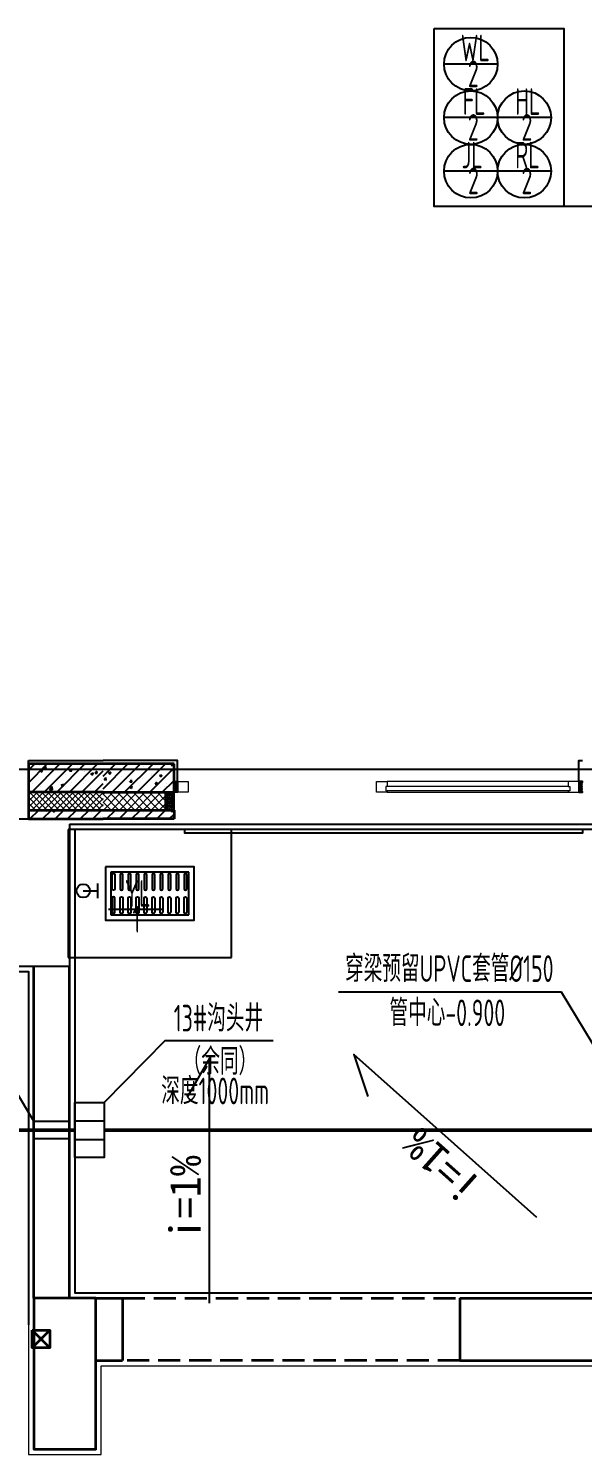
# Model space of a CAD drawing. Header units: inches. Extents: x 143994 to 247866, y 243815 to 272761.
# Drawn here: x 154106 to 157226, y 248346 to 256379 of the extents above; entities that cross this region are included whole.
import ezdxf
from ezdxf.enums import TextEntityAlignment as Align

# ---------------------------------------------------------------- set-up
doc = ezdxf.new("R2010")
doc.units = ezdxf.units.IN
doc.header["$LTSCALE"] = 1000
doc.header["$MEASUREMENT"] = 0
doc.linetypes.add('DASH', pattern=[0.35, 0.25, -0.1])
doc.layers.get('DEFPOINTS').update_dxf_attribs({"color": 62})
for name, color, linetype in [('0-dim', 90, 'Continuous'), ('0-fm', 30, 'Continuous'), ('0-p5', 5, 'Continuous'), ('0-p7', 7, 'Continuous'), ('0-p9', 9, 'Continuous'), ('0-word', 131, 'Continuous'), ('0-建筑1F', 127, 'Continuous'), ('00污水标注', 130, 'Continuous'), ('00给水标注', 13, 'Continuous'), ('00给水管件', 32, 'Continuous'), ('00雨水标注', 3, 'Continuous'), ('00雨水管件', 64, 'Continuous'), ('A-Anno-Lead', 2, 'Continuous'), ('A-S-face(建筑粉刷线)', 136, 'Continuous'), ('A-Wall-Patn', 255, 'Continuous'), ('PUB_HATCH', 8, 'Continuous'), ('立面', 8, 'Continuous')]:
    doc.layers.add(name, color=color, linetype=linetype)
for name, color, linetype, lineweight in [('00雨水管', 60, 'Continuous', 50), ('A-M-Stone', 11, 'Continuous', 15), ('A-Wall', 254, 'Continuous', 35), ('MQ-HZ幕墙绘制', 6, 'Continuous', 13), ('W-保温层', 8, 'Continuous', 13)]:
    doc.layers.add(name, color=color, linetype=linetype, lineweight=lineweight)
doc.styles.add('ECADI', font='hzs.shx', dxfattribs={"width": 0.7, "bigfont": 'hztxt.shx'})
doc.styles.add('HS2', font='')
doc.styles.get("Standard").update_dxf_attribs({"font": 'arial.ttf'})
doc.styles.get('HS2').set_extended_font_data('SimHei')
doc.linetypes.add('R_WATER_SUPPLY', pattern='A,3,-0.2,["R",Standard,S=0.3,R=0,X=-0.1,Y=-0.15],-0.2', length=3.4)
doc.linetypes.add('Y_WATER_SUPPLY', pattern='A,3,-0.2,["Y",Standard,S=0.2,R=0,X=-0.1,Y=-0.05],-0.2', length=3.4)

# ---------------------------------------------------------------- blocks, each defined once
blk = doc.blocks.new('雨水口')
at = {"layer": '00雨水管件'}
for p, q in [((641335.4, -256989.9), (641335.4, -256824.7)), ((641439.6, -256989.9), (641439.6, -256824.7))]:
    blk.add_line(p, q, dxfattribs=at)
blk.add_lwpolyline([(641234.5, -256824.7), (641545.4, -256824.7), (641545.4, -256989.9), (641234.5, -256989.9)], close=True, dxfattribs=at)
blk = doc.blocks.new('QWQW8EF')
at = {"layer": '00污水标注'}
for p, q in [((637678.5, -505402.8), (637377, -505402.8)), ((637678.5, -505704.3), (637377, -505704.3))]:
    blk.add_line(p, q, dxfattribs=at)
for centre in [(637527.8, -505402.8), (637527.8, -505704.3)]:
    blk.add_circle(centre, 150.8, dxfattribs=at)
at = {"layer": '00给水标注'}
for p, q in [((637980, -505704.3), (637678.5, -505704.3)), ((637678.5, -506005.8), (637377, -506005.8)), ((637980, -506005.8), (637678.5, -506005.8)), ((638816.9, -506204.7), (638051.4, -506204.7))]:
    blk.add_line(p, q, dxfattribs=at)
blk.add_lwpolyline([(637320.9, -505202.3), (638051.4, -505202.3), (638051.4, -506204.7), (637320.9, -506204.7)], close=True, dxfattribs=at)
for centre in [(637829.3, -505704.3), (637527.8, -506005.8), (637829.3, -506005.8)]:
    blk.add_circle(centre, 150.8, dxfattribs=at)
at = {"layer": '00雨水标注'}
for p, q in [((635788.8, -510164.9), (635487.3, -510164.9)), ((635806.5, -510903.6), (635462.6, -511251.6)), ((635806.5, -510903.6), (636414.5, -510903.6))]:
    blk.add_line(p, q, dxfattribs=at)
at = {"layer": '00雨水标注', "color": 1}
for p, q in [((635066.9, -511357.1), (634630.3, -510629.6)), ((638039.4, -510629.6), (636782.4, -510629.6)), ((638476, -511357.1), (638039.4, -510629.6))]:
    blk.add_line(p, q, dxfattribs=at)
blk.add_lwpolyline([(635066.9, -511357.1), (635266.9, -511357.1), (635266.9, -511457.1), (635066.9, -511457.1)], close=True, dxfattribs=at)
at = {"layer": '00雨水管', "linetype": 'Y_WATER_SUPPLY', "ltscale": 0.5}
for p, q in [((630297.8, -511407.1), (635297.3, -511407.1)), ((635462.6, -511407.1), (642496.9, -511407.1))]:
    blk.add_line(p, q, dxfattribs=at)
at = {"layer": '00给水标注', "rotation": 90}
blk.add_blockref('雨水口', (378472.7, -1152797), dxfattribs=at)
at = {"layer": '00污水标注', "style": 'ECADI', "width": 0.7}
for s, p in [('WL', (637471, -505387)), ('2', (637511.4, -505532.7)), ('FL', (637482, -505688.5)), ('2', (637511.4, -505834.2))]:
    blk.add_text(s, height=150, rotation=0, dxfattribs=at).set_placement(p)
at = {"layer": '00给水标注', "style": 'ECADI', "width": 0.7}
for s, p in [('HL', (637777.7, -505688.5)), ('2', (637813.5, -505834.2)), ('JL', (637476.2, -505990)), ('RL', (637777.7, -505990)), ('2', (637512, -506135.7)), ('2', (637813.5, -506135.7))]:
    blk.add_text(s, height=150, rotation=0, dxfattribs=at).set_placement(p)
at = {"layer": '00雨水标注', "style": 'ECADI', "width": 0.7}
for s, p in [('YL', (635579.3, -510149.2)), ('1', (635622.3, -510294.8))]:
    blk.add_text(s, height=150, rotation=0, dxfattribs=at).set_placement(p)
at = {"layer": '00雨水标注', "color": 1, "style": 'ECADI', "width": 0.7}
for s, p in [('穿梁预留UPVC套管%%C150', (636819.7, -510572.9)), ('管中心-0.900', (637069.7, -510821.7))]:
    blk.add_text(s, height=150, rotation=0, dxfattribs=at).set_placement(p)
at = {"layer": '00雨水标注', "style": 'ECADI', "width": 0.7}
for s, p in [('13#沟头井', (635854.8, -510851.9)), ('（余同）', (635905, -511095.7)), ('深度1000mm', (635784.7, -511262.1))]:
    blk.add_text(s, height=150, dxfattribs=at).set_placement(p)
blk = doc.blocks.new('SLOP MARK')
at = {"layer": '0-dim', "color": 4}
blk.add_lwpolyline([(-13.8, 0), (13.8, 0), (9.47, 2.5)], dxfattribs=at)
at = {"layer": '0-word', "style": 'HS2', "flags": 4}
blk.add_attdef('i=1%', text='', height=3.5, dxfattribs=at).set_placement((-1.9, 1), align=Align.CENTER)
blk = doc.blocks.new('A$C0DD370A0')
at = {"layer": '0-fm'}
ref = blk.add_blockref('SLOP MARK', (-26460.3, 3493.2), dxfattribs=dict(at, xscale=50.00000000000011, yscale=50.00000000000011, zscale=50.00000000000011, rotation=90))
ref.add_attrib('i=1%', 'i=1%', dxfattribs={"layer": '0-word', "height": 175, "rotation": 90, "style": 'HS2'}).set_placement((-26510.3, 3398.3), align=Align.CENTER)
ref = blk.add_blockref('SLOP MARK', (-25132.6, 3744.6), dxfattribs=dict(at, xscale=50.0000000000001, yscale=50.0000000000001, zscale=50.0000000000001, rotation=138.296017164973))
ref.add_attrib('i=1%', 'i=1%', dxfattribs={"layer": '0-word', "height": 175, "rotation": 138.29602, "style": 'HS2'}).set_placement((-25095.1, 3644.1), align=Align.CENTER)
blk = doc.blocks.new('*U524')
at = {"layer": 'A-Wall'}
for p, q in [((-2050, 350), (-1900, 350)), ((-1900, 350), (-1900, 0)), ((0, 350), (0, 0)), ((0, 350), (860, 350)), ((-2050, 0), (-1900, 0)), ((0, 0), (860, 0))]:
    blk.add_line(p, q, dxfattribs=at)
at = {"layer": 'A-Wall', "linetype": 'DASH', "ltscale": 0.5}
for p, q in [((-1900, 350), (0, 350)), ((0, 0), (-1900, 0))]:
    blk.add_line(p, q, dxfattribs=at)
blk = doc.blocks.new('预埋支撑结构')
at = {"layer": 'A-Wall', "color": 1}
for p, q in [((0, 0), (100, -100)), ((100, 0), (0, -100))]:
    blk.add_line(p, q, dxfattribs=at)
blk.add_lwpolyline([(0, 0), (100, 0), (100, -100), (0, -100)], close=True, dxfattribs=at)
blk = doc.blocks.new('144')
at = {"layer": 'MQ-HZ幕墙绘制'}
h = blk.add_hatch(dxfattribs=at)
h.set_pattern_fill('HONEY', color=127, scale=3)
h.set_pattern_definition([(0, (2375.541, 380841.3842), (7.14375, 4.124445), [4.7625, -9.525]), (120, (2375.541, 380841.3842), (-7.143749147, 4.124446478), [4.7625, -9.525]), (60, (2375.541, 380841.3842), (8.53e-07, 8.248891478), [-9.525, 4.7625])])
h.paths.add_polyline_path([(635886.9, -388110.3), (635886.9, -388210.3), (635836.9, -388210.3), (635836.9, -388110.3)])
h = blk.add_hatch(dxfattribs=at)
h.set_pattern_fill('HEX', color=127, angle=-90, style=0)
h.set_pattern_definition([(270, (1020.9525, 145.3926), (1.649778, -3e-16), [0.9525, -1.905]), (30, (1020.9525, 145.3926), (-0.824889, 1.4287496586), [0.9525, -1.905]), (330, (1020.9525, 144.4401), (0.824889, 1.4287496586), [0.9525, -1.905])])
h.paths.add_polyline_path([(635886.9, -388107.3), (635886.9, -388053.3), (635903.9, -388053.3), (635903.9, -388107.3)])
h = blk.add_hatch(dxfattribs=at)
h.set_pattern_fill('HEX', color=127, style=0)
h.set_pattern_definition([(360, (638011.5287, -386929.3269), (4e-16, 1.649778), [0.9525, -1.905]), (120, (638011.5287, -386929.3269), (-1.4287497, -0.824889), [0.9525, -1.905]), (60, (638012.4812, -386929.3269), (-1.4287497, 0.824889), [0.9525, -1.905])])
h.paths.add_polyline_path([(638186.9, -388107.3), (638186.9, -388053.3), (638169.9, -388053.3), (638169.9, -388107.3)])
at = {"layer": 'A-S-face(建筑粉刷线)', "color": 127}
for p, q in [((635066.9, -387950.3), (635066.9, -387930.3)), ((635066.9, -387930.3), (635486.9, -387930.3)), ((635886.9, -387930.3), (635486.9, -387930.3))]:
    blk.add_line(p, q, dxfattribs=at)
for points in [[(635906.9, -388050.3), (635906.9, -387930.3), (635886.9, -387930.3)], [(638166.9, -388050.3), (638166.9, -387930.3), (638186.9, -387930.3)]]:
    blk.add_lwpolyline(points, dxfattribs=at)
at = {"layer": 'A-Wall', "color": 127}
for p, q in [((635486.9, -387950.3), (635066.9, -387950.3)), ((635066.9, -387950.3), (635066.9, -388260.3)), ((635886.9, -387950.3), (635486.9, -387950.3)), ((635886.9, -388110.3), (635886.9, -387950.3)), ((635486.9, -388110.3), (635066.9, -388110.3)), ((635486.9, -388110.3), (635886.9, -388110.3)), ((635066.9, -388210.3), (635486.9, -388210.3)), ((635066.9, -388260.3), (635486.9, -388260.3)), ((635066.9, -388260.3), (635266.9, -388260.3)), ((635486.9, -388210.3), (635886.9, -388210.3)), ((635886.9, -388260.3), (635486.9, -388260.3)), ((635886.9, -388210.3), (635886.9, -388260.3))]:
    blk.add_line(p, q, dxfattribs=at)
at = {"layer": 'MQ-HZ幕墙绘制', "color": 127}
for p, q in [((635906.9, -388050.3), (635966.9, -388050.3)), ((635906.9, -388110.3), (635906.9, -388050.3)), ((635966.9, -388110.3), (635906.9, -388110.3)), ((635966.9, -388050.3), (635966.9, -388110.3)), ((637026.9, -388050.3), (637086.9, -388050.3)), ((637026.9, -388110.3), (637026.9, -388050.3)), ((637086.9, -388110.3), (637026.9, -388110.3)), ((637086.9, -388077.3), (637078.9, -388077.3)), ((637078.9, -388077.3), (637078.9, -388102.3)), ((637078.9, -388102.3), (637086.9, -388102.3)), ((638106.9, -388050.3), (637086.9, -388050.3)), ((637086.9, -388050.3), (637086.9, -388077.3)), ((638106.9, -388077.3), (637086.9, -388077.3)), ((638106.9, -388102.3), (637086.9, -388102.3)), ((637086.9, -388102.3), (637086.9, -388110.3)), ((637086.9, -388110.3), (638106.9, -388110.3)), ((638166.9, -388050.3), (638106.9, -388050.3)), ((638106.9, -388050.3), (638106.9, -388077.3)), ((638106.9, -388077.3), (638114.9, -388077.3)), ((638114.9, -388102.3), (638106.9, -388102.3)), ((638106.9, -388102.3), (638106.9, -388110.3)), ((638106.9, -388110.3), (638166.9, -388110.3)), ((638114.9, -388077.3), (638114.9, -388102.3)), ((638166.9, -388110.3), (638166.9, -388050.3))]:
    blk.add_line(p, q, dxfattribs=at)
blk.add_lwpolyline([(635886.9, -388110.3), (635886.9, -388210.3), (635836.9, -388210.3), (635836.9, -388110.3)], close=True, dxfattribs=at)
at = {"layer": 'MQ-HZ幕墙绘制', "color": 127, "lineweight": -3}
for points in [[(635906.9, -388050.3), (635906.9, -388110.3), (635889.9, -388110.3), (635889.9, -388110.3), (635886.9, -388110.3), (635886.9, -388107.3), (635903.9, -388107.3), (635903.9, -388053.3), (635886.9, -388053.3), (635886.9, -388050.3), (635889.9, -388050.3), (635889.9, -388050.3), (635906.9, -388050.3, -0.000051)], [(638166.9, -388050.3), (638166.9, -388110.3), (638183.9, -388110.3), (638183.9, -388110.3), (638186.9, -388110.3), (638186.9, -388107.3), (638169.9, -388107.3), (638169.9, -388053.3), (638186.9, -388053.3), (638186.9, -388050.3), (638183.9, -388050.3), (638183.9, -388050.3), (638166.9, -388050.3, 0.000051)]]:
    blk.add_lwpolyline(points, format="xyb", dxfattribs=at)
at = {"layer": 'PUB_HATCH', "color": 127, "linetype": 'Continuous'}
for p, q in [((635066.9, -387985.4), (635102.1, -387950.3)), ((635066.9, -388056.1), (635172.8, -387950.3)), ((635088.5, -388105.3), (635243.5, -387950.3)), ((635128.7, -387959.2), (635128.7, -387959.2)), ((635154.9, -387976.5), (635164.5, -387965)), ((635159.2, -388105.3), (635314.2, -387950.3)), ((635166.5, -387978), (635164.2, -387965.5)), ((635177, -387954.8), (635177, -387954.8)), ((635229.9, -388105.3), (635384.9, -387950.3)), ((635235.4, -387963.7), (635235.4, -387963.7)), ((635300.6, -388105.3), (635455.6, -387950.3)), ((635440.1, -387963.9), (635440.1, -387963.9)), ((635486.9, -388019.6), (635556.3, -387950.3)), ((635486.9, -388090.3), (635627, -387950.3)), ((635537.7, -388110.3), (635697.7, -387950.3)), ((635608.4, -388110.3), (635768.4, -387950.3)), ((635679.1, -388110.3), (635839.1, -387950.3)), ((635686.7, -387955.3), (635686.7, -387955.3)), ((635712.7, -387963.3), (635712.7, -387963.3)), ((635813.7, -387950.5), (635813.7, -387950.5)), ((635870.8, -387957.2), (635877.5, -387950.3)), ((635870.8, -387957.2), (635886.9, -387959.7)), ((635071.9, -388035.4), (635071.9, -388035.4)), ((635073.1, -388029.3), (635073.1, -388029.3)), ((635074.4, -387968.8), (635074.4, -387968.8)), ((635112.2, -388007), (635112.2, -388007)), ((635131.1, -387989.5), (635145.1, -387984.1)), ((635131.1, -387989.5), (635141.1, -387996.2)), ((635140.7, -387996.7), (635144.8, -387984.6)), ((635154.9, -387976.5), (635166.9, -387977.5)), ((635170.8, -387986.1), (635170.8, -387986.1)), ((635174.6, -388021.3), (635174.6, -388021.3)), ((635187.9, -387997), (635187.9, -387997)), ((635189.7, -388009.3), (635189.7, -388009.3)), ((635275.6, -388008.5), (635275.6, -388008.5)), ((635277.6, -387990.6), (635277.6, -387990.6)), ((635298.4, -387989.1), (635308, -387977.6)), ((635298.4, -387989.1), (635310.3, -387990.1)), ((635306.4, -387989.3), (635306.4, -387989.3)), ((635309.9, -387990.6), (635307.6, -387978.1)), ((635314.2, -387980.4), (635314.2, -387980.4)), ((635342.2, -387968.2), (635342.2, -387968.2)), ((635364.3, -387973.8), (635364.3, -387973.8)), ((635371.3, -388105.3), (635486.9, -387989.7)), ((635379.5, -387993.5), (635379.5, -387993.5)), ((635384.4, -387995.1), (635384.4, -387995.1)), ((635387.4, -388042.7), (635387.4, -388042.7)), ((635418.6, -388005.5), (635432.6, -388000.1)), ((635418.6, -388005.5), (635428.5, -388012.2)), ((635423, -387969.2), (635423, -387969.2)), ((635428.1, -388012.7), (635432.2, -388000.6)), ((635441.8, -388001.6), (635451.5, -387990.1)), ((635441.8, -388001.6), (635453.8, -388002.6)), ((635449, -387972.7), (635449, -387972.7)), ((635453.4, -388003.1), (635451.1, -387990.6)), ((635482.2, -387979.5), (635482.2, -387979.5)), ((635493.2, -388038.3), (635502.8, -388026.8)), ((635493.2, -388038.3), (635505.2, -388039.3)), ((635504.9, -388039.8), (635502.5, -388027.3)), ((635506.1, -387992.4), (635506.1, -387992.4)), ((635517.1, -388000.2), (635531.1, -387994.9)), ((635517.1, -388000.2), (635527, -388006.9)), ((635526.7, -388007.4), (635530.8, -387995.4)), ((635560.4, -387972), (635560.4, -387972)), ((635588.4, -388023.7), (635588.4, -388023.7)), ((635607.5, -388044), (635607.5, -388044)), ((635610, -387977.4), (635610, -387977.4)), ((635634.1, -388034.2), (635634.1, -388034.2)), ((635636.6, -388050.8), (635646.3, -388039.3)), ((635644.2, -388030.3), (635644.2, -388030.3)), ((635648.3, -388052.4), (635646, -388039.8)), ((635684.2, -388027.6), (635684.2, -388027.6)), ((635695.1, -388028.2), (635695.1, -388028.2)), ((635710.2, -388029.9), (635710.2, -388029.9)), ((635749.8, -388110.3), (635886.9, -387973.2)), ((635759.9, -388017.7), (635759.9, -388017.7)), ((635760.8, -388010.3), (635760.8, -388010.3)), ((635801.9, -388032.7), (635801.9, -388032.7)), ((635804.5, -388016.2), (635818.5, -388010.9)), ((635804.5, -388016.2), (635814.5, -388023)), ((635811.3, -388017.1), (635811.3, -388017.1)), ((635814.2, -388023.5), (635818.2, -388011.4)), ((635820.5, -388110.3), (635886.9, -388043.9)), ((635877.4, -387990.3), (635877.4, -387990.3)), ((635886.2, -388001), (635886.2, -388001)), ((635069.5, -388102), (635069.5, -388102)), ((635088.9, -388060.9), (635088.9, -388060.9)), ((635135.3, -388075.9), (635135.3, -388075.9)), ((635172.2, -388087.9), (635172.2, -388087.9)), ((635184.3, -388094), (635199.9, -388077.8)), ((635184.3, -388094), (635202.1, -388096.8)), ((635195.6, -388065.4), (635195.6, -388065.4)), ((635201.7, -388097.2), (635199.5, -388078.2)), ((635250.5, -388070), (635264.5, -388064.6)), ((635250.5, -388070), (635260.5, -388076.7)), ((635260.1, -388077.2), (635264.1, -388065.1)), ((635261.6, -388059.3), (635261.6, -388059.3)), ((635273.2, -388075.1), (635273.2, -388075.1)), ((635302.4, -388069.9), (635302.4, -388069.9)), ((635311.7, -388052.7), (635311.7, -388052.7)), ((635377.1, -388060.1), (635377.1, -388060.1)), ((635409.2, -388074.4), (635409.2, -388074.4)), ((635414.8, -388088.6), (635414.8, -388088.6)), ((635442, -388105.3), (635486.9, -388060.4)), ((635461.1, -388105), (635461.1, -388105)), ((635479.8, -388046), (635479.8, -388046)), ((635503.7, -388059), (635503.7, -388059)), ((635507.8, -388050.9), (635507.8, -388050.9)), ((635523.8, -388046.1), (635523.8, -388046.1)), ((635527.5, -388050.3), (635527.5, -388050.3)), ((635575.5, -388094.2), (635575.5, -388094.2)), ((635630.5, -388050.6), (635630.5, -388050.6)), ((635631.6, -388106.5), (635631.6, -388106.5)), ((635636.5, -388080.8), (635650.5, -388075.4)), ((635636.5, -388080.8), (635646.4, -388087.5)), ((635636.6, -388050.8), (635648.6, -388051.9)), ((635646.1, -388088), (635650.2, -388075.9)), ((635692.1, -388074.2), (635692.1, -388074.2)), ((635707.3, -388096.5), (635707.3, -388096.5)), ((635707.8, -388096.5), (635707.8, -388096.5)), ((635737.3, -388055.1), (635737.3, -388055.1)), ((635780.1, -388063.4), (635789.7, -388051.9)), ((635780.1, -388063.4), (635792.1, -388064.4)), ((635791.8, -388064.9), (635789.4, -388052.4)), ((635808.7, -388054.2), (635808.7, -388054.2)), ((635808.8, -388083.7), (635808.8, -388083.7)), ((635833.6, -388079.9), (635833.6, -388079.9)), ((635844.1, -388059.6), (635844.1, -388059.6)), ((635883.7, -388073.3), (635883.7, -388073.3)), ((635066.9, -388260.5), (635067.1, -388260.3)), ((635070.8, -388260.3), (635076.6, -388253.3)), ((635074.9, -388260.3), (635124.9, -388210.3)), ((635077.4, -388260.3), (635076.2, -388253.8)), ((635145.6, -388260.3), (635195.6, -388210.3)), ((635156.4, -388217.1), (635156.4, -388217.1)), ((635167.3, -388221.1), (635167.3, -388221.1)), ((635201.9, -388215), (635214.2, -388210.3)), ((635201.9, -388215), (635211.8, -388221.7)), ((635206.5, -388210.5), (635206.5, -388210.5)), ((635211.4, -388222.2), (635215.4, -388210.3)), ((635216.3, -388260.3), (635266.3, -388210.3)), ((635287, -388260.3), (635337, -388210.3)), ((635305.8, -388242.5), (635305.8, -388242.5)), ((635357.7, -388260.3), (635407.7, -388210.3)), ((635369.8, -388259.9), (635369.8, -388259.9)), ((635406, -388256.2), (635406, -388256.2)), ((635422.4, -388222.5), (635422.4, -388222.5)), ((635428.4, -388260.3), (635478.4, -388210.3)), ((635472.5, -388245.8), (635472.5, -388245.8)), ((635481.7, -388246.2), (635481.7, -388246.2)), ((635506.1, -388252.4), (635506.1, -388252.4)), ((635506.3, -388260.3), (635556.3, -388210.3)), ((635517.1, -388260.2), (635531.1, -388254.9)), ((635517.1, -388260.2), (635517.2, -388260.3)), ((635529.1, -388260.3), (635530.8, -388255.4)), ((635560.4, -388232), (635560.4, -388232)), ((635577, -388260.3), (635627, -388210.3)), ((635610, -388237.4), (635610, -388237.4)), ((635647.7, -388260.3), (635697.7, -388210.3)), ((635686.7, -388215.3), (635686.7, -388215.3)), ((635712.7, -388223.3), (635712.7, -388223.3)), ((635718.4, -388260.3), (635768.4, -388210.3)), ((635789.1, -388260.3), (635839.1, -388210.3)), ((635813.7, -388210.5), (635813.7, -388210.5)), ((635859.8, -388260.3), (635886.9, -388233.2)), ((635870.8, -388217.2), (635877.5, -388210.3)), ((635870.8, -388217.2), (635886.9, -388219.7)), ((635877.4, -388250.3), (635877.4, -388250.3))]:
    blk.add_line(p, q, dxfattribs=at)
at = {"layer": 'W-保温层', "color": 127, "linetype": 'Continuous'}
for p, q in [((635066.9, -388127), (635083.6, -388110.3)), ((635066.9, -388160.7), (635117.3, -388110.3)), ((635066.9, -388194.4), (635151, -388110.3)), ((635072.7, -388110.3), (635172.7, -388210.3)), ((635084.7, -388210.3), (635184.7, -388110.3)), ((635106.3, -388110.3), (635206.3, -388210.3)), ((635118.4, -388210.3), (635218.4, -388110.3)), ((635140, -388110.3), (635240, -388210.3)), ((635152, -388210.3), (635252, -388110.3)), ((635173.7, -388110.3), (635273.7, -388210.3)), ((635185.7, -388210.3), (635285.7, -388110.3)), ((635207.4, -388110.3), (635307.4, -388210.3)), ((635219.4, -388210.3), (635319.4, -388110.3)), ((635241.1, -388110.3), (635341.1, -388210.3)), ((635253.1, -388210.3), (635353.1, -388110.3)), ((635274.7, -388110.3), (635374.7, -388210.3)), ((635286.7, -388210.3), (635386.7, -388110.3)), ((635308.4, -388110.3), (635408.4, -388210.3)), ((635320.4, -388210.3), (635420.4, -388110.3)), ((635342.1, -388110.3), (635442.1, -388210.3)), ((635354.1, -388210.3), (635454.1, -388110.3)), ((635375.8, -388110.3), (635475.8, -388210.3)), ((635387.8, -388210.3), (635486.9, -388111.1)), ((635409.4, -388110.3), (635486.9, -388187.8)), ((635443.1, -388110.3), (635486.9, -388154.1)), ((635476.8, -388110.3), (635486.9, -388120.4)), ((635486.9, -388122.5), (635499.1, -388110.3)), ((635486.9, -388167.4), (635544, -388110.3)), ((635576.5, -388210.3), (635486.9, -388120.7)), ((635488.9, -388210.3), (635588.9, -388110.3)), ((635621.4, -388210.3), (635521.4, -388110.3)), ((635533.8, -388210.3), (635633.8, -388110.3)), ((635666.3, -388210.3), (635566.3, -388110.3)), ((635578.7, -388210.3), (635678.7, -388110.3)), ((635711.2, -388210.3), (635611.2, -388110.3)), ((635623.6, -388210.3), (635723.6, -388110.3)), ((635756.1, -388210.3), (635656.1, -388110.3)), ((635668.6, -388210.3), (635768.6, -388110.3)), ((635801, -388210.3), (635701, -388110.3)), ((635713.5, -388210.3), (635813.5, -388110.3)), ((635836.9, -388201.3), (635745.9, -388110.3)), ((635836.9, -388156.4), (635790.8, -388110.3)), ((635836.9, -388111.5), (635835.7, -388110.3)), ((635066.9, -388138.2), (635139, -388210.3)), ((635066.9, -388171.9), (635105.3, -388210.3)), ((635066.9, -388205.6), (635071.6, -388210.3)), ((635421.4, -388210.3), (635486.9, -388144.8)), ((635455.1, -388210.3), (635486.9, -388178.5)), ((635531.6, -388210.3), (635486.9, -388165.6)), ((635758.4, -388210.3), (635836.9, -388131.7)), ((635803.3, -388210.3), (635836.9, -388176.6))]:
    blk.add_line(p, q, dxfattribs=at)
at = {"layer": '立面', "color": 127}
blk.add_line((633866.9, -388260.3), (635066.9, -388260.3), dxfattribs=at)
blk = doc.blocks.new('角阀4')
at = {"layer": '00给水管件'}
for p, q in [((-1796174.7, -258911.5), (-1796091, -258911.5)), ((-1796132.8, -258992.3), (-1796132.8, -258911.5))]:
    blk.add_line(p, q, dxfattribs=at)
blk.add_circle((-1796132.8, -258992.3), 37.9, dxfattribs=at)
blk = doc.blocks.new('A$C6F0D20D9')
at = {"layer": '00给水管件', "linetype": 'R_WATER_SUPPLY', "xscale": -1, "rotation": 90.00024275801658}
blk.add_blockref('角阀4', (-259069.8, -1796308.9), dxfattribs=at)
blk = doc.blocks.new('A$C774F656B')
at = {"layer": '0-p5', "linetype": 'DASH', "ltscale": 5}
for points in [[(-165, 0), (555, 0), (555, 920), (-165, 920)], [(75, 240), (315, 240), (315, 680), (75, 680)]]:
    blk.add_lwpolyline(points, close=True, dxfattribs=at)
at = {"layer": '0-p7'}
blk.add_lwpolyline([(45, 210), (345, 210), (345, 710), (45, 710)], close=True, dxfattribs=at)
at = {"layer": '0-p9'}
for points in [[(90, 667.5, 1), (90, 652.5), (168.8, 652.5, 1), (168.8, 667.5)], [(300, 667.5, -1), (300, 652.5), (221.3, 652.5, -1), (221.3, 667.5)], [(90, 622.5, 1), (90, 607.5), (168.8, 607.5, 1), (168.8, 622.5)], [(90, 577.5, 1), (90, 562.5), (168.8, 562.5, 1), (168.8, 577.5)], [(300, 622.5, -1), (300, 607.5), (221.3, 607.5, -1), (221.3, 622.5)], [(300, 577.5, -1), (300, 562.5), (221.3, 562.5, -1), (221.3, 577.5)], [(90, 532.5, 1), (90, 517.5), (168.8, 517.5, 1), (168.8, 532.5)], [(90, 487.5, 1), (90, 472.5), (168.8, 472.5, 1), (168.8, 487.5)], [(300, 532.5, -1), (300, 517.5), (221.3, 517.5, -1), (221.3, 532.5)], [(300, 487.5, -1), (300, 472.5), (221.3, 472.5, -1), (221.3, 487.5)], [(90, 442.5, 1), (90, 427.5), (168.8, 427.5, 1), (168.8, 442.5)], [(300, 442.5, -1), (300, 427.5), (221.3, 427.5, -1), (221.3, 442.5)], [(90, 397.5, 1), (90, 382.5), (168.8, 382.5, 1), (168.8, 397.5)], [(90, 352.5, 1), (90, 337.5), (168.8, 337.5, 1), (168.8, 352.5)], [(300, 397.5, -1), (300, 382.5), (221.3, 382.5, -1), (221.3, 397.5)], [(300, 352.5, -1), (300, 337.5), (221.3, 337.5, -1), (221.3, 352.5)], [(90, 307.5, 1), (90, 292.5), (168.8, 292.5, 1), (168.8, 307.5)], [(90, 247.5, -1), (90, 262.5), (168.8, 262.5, -1), (168.8, 247.5)], [(300, 307.5, -1), (300, 292.5), (221.3, 292.5, -1), (221.3, 307.5)], [(300, 247.5, 1), (300, 262.5), (221.3, 262.5, 1), (221.3, 247.5)]]:
    blk.add_lwpolyline(points, format="xyb", close=True, dxfattribs=at)
blk = doc.blocks.new('FDGFDG')
at = {"layer": 'DEFPOINTS', "rotation": 270}
blk.add_blockref('A$C774F656B', (-106156.5, 247609.4), dxfattribs=at)
at = {"layer": 'DEFPOINTS', "xscale": -1}
blk.add_blockref('A$C6F0D20D9', (-106156.5, 247604.4), dxfattribs=at)

msp = doc.modelspace()

# ---------------------------------------------------------------- linework, layer by layer
at = {"layer": 'A-Anno-Lead', "color": 1, "const_width": 13.33}
msp.add_lwpolyline([(154175.62, 249002.77, 1), (154175.62, 248989.44, 1)], format="xyb", close=True, dxfattribs=at)
at = {"layer": 'A-M-Stone'}
msp.add_line((154365.62, 249256.1), (154365.62, 251096.1), dxfattribs=at)
for points in [[(154105.62, 251066.1), (154105.62, 248346.1), (154515.62, 248346.1), (154515.62, 248846.1), (157365.62, 248846.1), (157365.62, 248346.1), (157775.62, 248346.1), (157775.62, 251066.1)], [(157515.62, 249256.1), (154365.62, 249256.1)]]:
    msp.add_lwpolyline(points, dxfattribs=at)
at = {"layer": 'A-Wall'}
for p, q in [((154135.62, 249226.1), (154135.62, 251096.1)), ((154335.62, 249226.1), (154335.62, 251096.1)), ((154485.62, 248876.1), (154485.62, 249226.1))]:
    msp.add_line(p, q, dxfattribs=at)
at = {"layer": 'A-Wall', "const_width": 10}
msp.add_lwpolyline([(154135.62, 251096.1), (154135.62, 248376.1), (154485.62, 248376.11), (154485.62, 249226.1), (154335.62, 249226.1), (154335.62, 251096.1)], dxfattribs=at)
at = {"layer": 'A-Wall'}
msp.add_lwpolyline([(154485.62, 249226.1), (154135.62, 249226.1), (154135.62, 248376.1), (154485.62, 248376.1), (154485.62, 248876.1)], dxfattribs=at)
at = {"layer": 'A-Wall-Patn'}
for p, q in [((154025.62, 252206.1), (157855.62, 252206.1)), ((154335.62, 251896.1), (154335.62, 251096.1)), ((154335.62, 251896.1), (157545.62, 251896.1)), ((150375.62, 251096.1), (154335.62, 251096.1))]:
    msp.add_line(p, q, dxfattribs=at)
at = {"layer": 'A-Wall-Patn', "color": 11}
msp.add_lwpolyline([(157515.62, 251066.1), (157515.62, 251066.1), (157515.62, 251866.1), (154365.62, 251866.1), (154365.62, 251096.1)], dxfattribs=at)
at = {"layer": 'DEFPOINTS'}
msp.add_lwpolyline([(154375.62, 249256.1), (157515.62, 249256.1), (157515.62, 251866.1), (157225.62, 251866.1), (157225.62, 251846.1), (154985.62, 251846.1), (154985.62, 251866.1), (154365.62, 251866.1), (154365.62, 249256.1)], close=True, dxfattribs=at)
msp.add_lwpolyline([(152565.62, 251066.1), (154105.62, 251066.1), (154105.62, 249076.1)], dxfattribs=at)

# ---------------------------------------------------------------- block references
msp.add_blockref('QWQW8EF', (-480931.31, 761580.81))
at = {"layer": '0-建筑1F'}
msp.add_blockref('144', (-480961.31, 640186.38), dxfattribs=at)
at = {"layer": 'A-Wall'}
for name, p in [('*U524', (156535.61, 248876.1)), ('预埋支撑结构', (154125.62, 249046.11))]:
    msp.add_blockref(name, p, dxfattribs=at)
at = {"layer": 'DEFPOINTS'}
for name, p in [('A$C0DD370A0', (181585.61, 246396.11)), ('FDGFDG', (260485.34, 4091.66))]:
    msp.add_blockref(name, p, dxfattribs=at)

doc.saveas('drawing.dxf')
